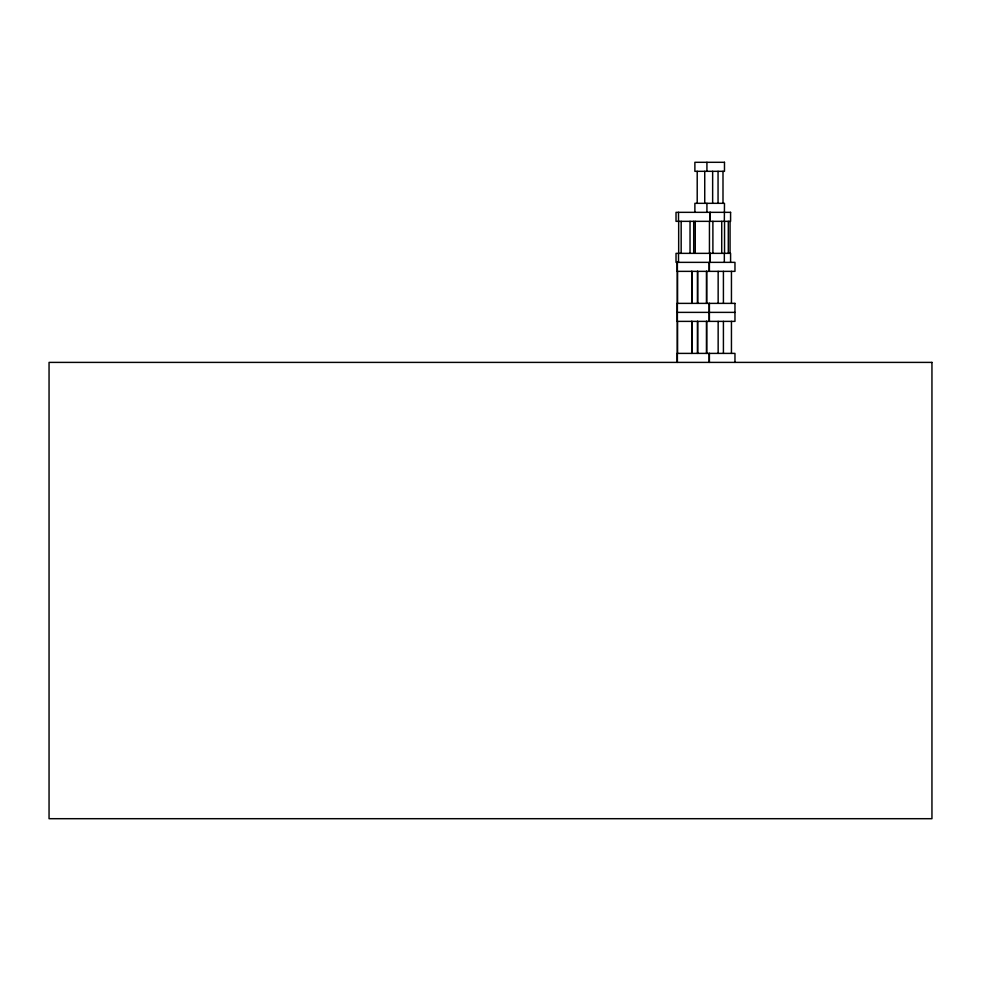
<?xml version="1.0" encoding="UTF-8"?>
<svg xmlns="http://www.w3.org/2000/svg" width="981" height="981" viewBox="0 0 981 981"><rect width="100%" height="100%" fill="white"/><g stroke="black" fill="none" stroke-linecap="round" stroke-linejoin="round"><path stroke-width="1.47" d="M677.16 312.375L734.965 312.375M734.965 362.394L734.965 353.393L677.16 353.393L677.16 362.394M731.446 271.357L731.446 303.374M731.446 321.376L731.446 353.393M730.587 262.356L730.587 253.356L676.019 253.356L676.019 262.356L734.965 262.356L734.965 271.357L677.16 271.357L677.16 262.356M730.06 221.338L730.06 253.356M728.294 221.338L728.294 253.356M724.542 221.338L724.542 253.356M724.334 221.338L724.481 203.325L694.879 203.325L694.879 212.337M724.334 253.356L724.334 262.356M723.414 271.357L723.414 303.374M723.414 321.376L723.414 353.393M722.997 171.319L722.997 203.325M721.722 221.338L721.722 253.356M718.153 271.357L718.153 303.374M718.153 321.376L718.153 353.393M718.055 171.319L718.055 203.325M712.893 221.338L712.893 253.356M712.647 171.319L712.647 203.325M710.207 212.337L710.207 221.338M710.207 253.356L710.207 262.356M710.036 212.337L710.036 221.338M710.036 253.356L710.036 262.356M709.447 221.338L709.447 253.356M709.398 262.356L709.398 271.357M709.398 303.374L709.398 321.376M709.398 353.393L709.398 362.394M709.177 262.356L709.177 271.357M709.177 303.374L709.177 321.376M709.177 353.393L709.177 362.394M706.921 162.306L706.921 171.319M706.921 203.325L706.921 212.337M706.7 271.357L706.7 303.374M706.7 321.376L706.7 353.393M706.479 271.357L706.479 303.374M706.479 321.376L706.479 353.393M704.738 171.319L704.738 203.325M697.687 271.357L697.687 303.374M697.687 321.376L697.687 353.393M697.466 271.357L697.466 303.374M697.466 321.376L697.466 353.393M697.209 171.319L697.209 203.325M695.259 221.338L695.259 253.356M693.702 221.338L693.702 253.356M691.875 271.357L691.875 303.374M691.875 321.376L691.875 353.393M691.728 271.357L691.728 303.374M691.728 321.376L691.728 353.393M690.035 221.338L690.035 253.356M681.17 221.338L681.17 253.356M678.668 221.338L678.668 253.356M678.509 212.337L678.509 221.338M678.509 253.356L678.509 262.356M677.466 271.357L677.466 303.374M677.466 321.376L677.466 353.393M677.38 262.356L677.38 362.394M724.481 162.306L694.879 162.306L694.879 171.319L724.481 171.319L724.481 162.306M730.587 212.337L676.019 212.337L676.019 221.338L730.587 221.338L730.587 212.337M734.965 303.374L677.16 303.374L677.16 321.376L734.965 321.376L734.965 303.374M931.95 362.394L49.05 362.394L49.05 818.694L931.95 818.694L931.95 362.394"/></g></svg>
